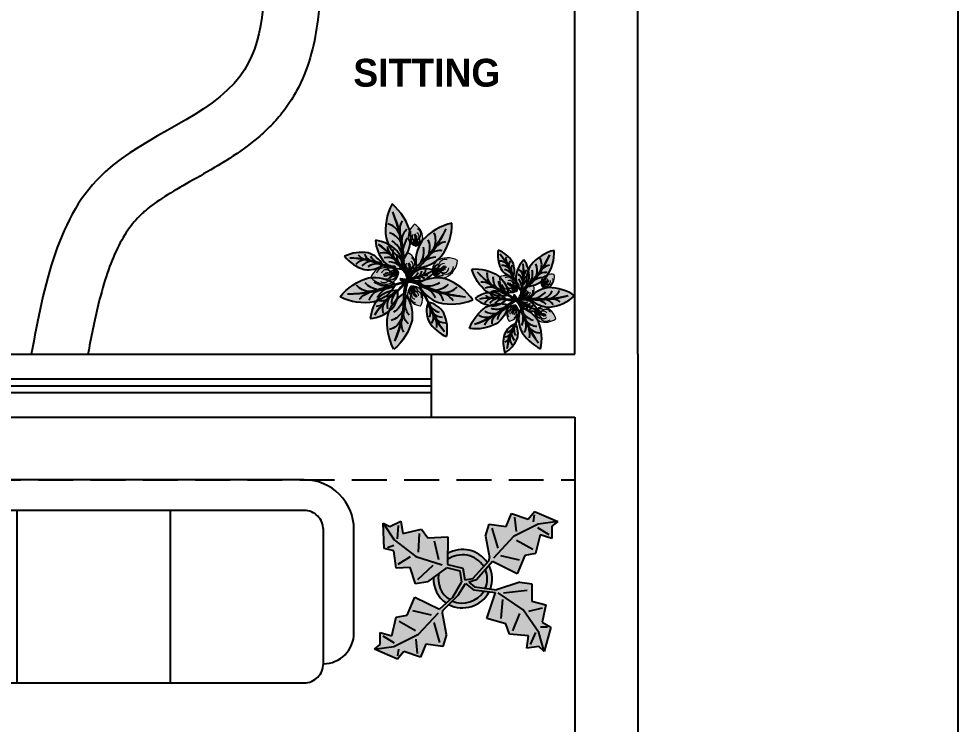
# Model space of a CAD drawing. Header units: inches. Extents: x 9636 to 21597, y -10243 to 557.
# Drawn here: x 13336.7 to 13471.5, y -8706.4 to -8605.2 of the extents above; entities that cross this region are included whole.
import ezdxf

# ---------------------------------------------------------------- set-up
doc = ezdxf.new("R2010")
doc.units = ezdxf.units.IN
doc.header["$MEASUREMENT"] = 0
doc.linetypes.add('DASHED', pattern=[0.75, 0.5, -0.25])
doc.layers.add('IEL-HATCH-002', color=7, linetype='Continuous')
doc.layers.add('MESA', color=7, linetype='Continuous')
doc.styles.add('HEMI', font='stylu.ttf')

# ---------------------------------------------------------------- blocks, each defined once
blk = doc.blocks.new('rthjr')
for p, q in [((3335.61, 665.8), (3275.11, 665.8)), ((3294.36, 661.4), (3294.36, 636.65)), ((3316.36, 661.4), (3316.36, 636.65)), ((3267.96, 658.65), (3267.96, 643.8)), ((3342.76, 643.8), (3342.76, 658.65))]:
    blk.add_line(p, q)
blk.add_lwpolyline([(3275.11, 636.65), (3335.61, 636.65, 0.414214), (3338.36, 639.4), (3338.36, 658.65, 0.414214), (3335.61, 661.4), (3275.11, 661.4, 0.414214), (3272.36, 658.65), (3272.36, 639.4, 0.414214)], format="xyb", close=True)
for centre, radius, start, end in [((3275.11, 658.65), 7.15, 90, 180), ((3335.61, 658.65), 7.15, 0, 90), ((3272.36, 643.8), 4.4, 180, 270), ((3338.36, 643.8), 4.4, 270, 0)]:
    blk.add_arc(centre, radius, start, end)
blk = doc.blocks.new('wegg')
at = {"layer": 'IEL-HATCH-002', "transparency": 33554687}
h = blk.add_hatch(color=256, dxfattribs=at)
h.dxf.hatch_style = 1
h.set_gradient(color1=(88, 186, 72), color2=(19, 103, 52), name='CYLINDER')
h.paths.add_polyline_path([(3815.98, 785.14), (3818.28, 787.76), (3821.8, 786.01), (3822.92, 788.61), (3824.47, 788.9), (3825.1, 791.57), (3826.79, 791.08), (3826.78, 792.84), (3827.63, 793.48), (3824.32, 794.95), (3823.4, 793.82), (3821.01, 794.66), (3820.24, 792.76), (3817.78, 793.1), (3817.29, 791.41), (3817.86, 788.32), (3817.81, 787.92), (3815.47, 785.33), (3814.33, 785.14), (3814.04, 786.8), (3811.83, 787.35), (3811.86, 791.28), (3809.02, 791.15), (3808.09, 792.41), (3805.41, 791.8), (3805.11, 793.54), (3803.53, 792.76), (3802.59, 793.24), (3802.72, 789.62), (3804.13, 789.3), (3804.43, 786.78), (3806.48, 786.92), (3807.24, 784.55), (3808.98, 784.85), (3811.51, 786.72), (3811.67, 786.88), (3813.61, 786.43), (3813.83, 784.78), (3812.57, 782.62), (3810.66, 780.91), (3807.14, 782.66), (3806.02, 780.06), (3804.47, 779.77), (3803.85, 777.1), (3802.16, 777.59), (3802.16, 775.83), (3801.32, 775.19), (3804.63, 773.72), (3805.54, 774.85), (3807.93, 774.01), (3808.7, 775.91), (3811.17, 775.57), (3811.66, 777.26), (3811.09, 780.35), (3811.13, 780.75), (3813.33, 782.94), (3814.4, 784.59), (3815.57, 783.69), (3818.71, 783.29), (3817.47, 779.56), (3820.2, 778.82), (3820.7, 777.32), (3823.43, 777.07), (3823.19, 775.33), (3824.93, 775.58), (3825.67, 774.84), (3826.67, 778.32), (3825.42, 779.06), (3825.92, 781.55), (3823.93, 782.05), (3823.93, 784.54), (3822.19, 784.79), (3818.84, 783.68), (3815.69, 784.14), (3814.9, 784.78)])
at = {"layer": 'IEL-HATCH-002', "true_color": 0x9e7e57, "transparency": 33554687}
h = blk.add_hatch(color=45, dxfattribs=at)
h.dxf.hatch_style = 1
h.paths.add_polyline_path([(3811.83, 788.05), (3811.83, 787.35), (3814.04, 786.8), (3814.33, 785.14), (3815.47, 785.33), (3817.03, 787.05, 0.422139)])
h.paths.add_polyline_path([(3813.83, 784.78), (3813.61, 786.43), (3811.67, 786.88), (3811.51, 786.72), (3810.57, 786.03, 0.320152), (3812.18, 782.28), (3812.57, 782.62)])
h.paths.add_polyline_path([(3817.04, 783.51), (3815.57, 783.69), (3814.4, 784.59), (3813.33, 782.94), (3812.47, 782.08, 0.36519)])
h.paths.add_polyline_path([(3817.27, 786.61), (3815.98, 785.14), (3814.9, 784.78), (3815.69, 784.14), (3817.25, 783.91, 0.188383)])
at = {"layer": 'IEL-HATCH-002', "true_color": 0x735c3f, "transparency": 33554687}
h = blk.add_hatch(color=37, dxfattribs=at)
h.dxf.hatch_style = 1
h.paths.add_polyline_path([(3811.84, 788.9), (3811.83, 788.05, -0.422139), (3817.03, 787.05), (3817.54, 787.61, 0.390322)])
h.paths.add_polyline_path([(3817.78, 787.19), (3817.27, 786.61, -0.188383), (3817.25, 783.91), (3817.98, 783.8, 0.204823)])
h.paths.add_polyline_path([(3817.79, 783.41), (3817.04, 783.51, -0.36519), (3812.47, 782.08), (3811.98, 781.6, 0.411659)])
h = blk.add_hatch(color=37, dxfattribs=at)
h.dxf.hatch_style = 1
h.paths.add_polyline_path([(3810.57, 786.03), (3809.79, 785.46, 0.259563), (3811.64, 781.79), (3812.18, 782.28, -0.320152)])
for p, q in [((3820.24, 792.76), (3821.01, 794.66)), ((3821.01, 794.66), (3823.4, 793.82)), ((3821.43, 794.1), (3821.65, 792.06)), ((3823.4, 793.82), (3824.32, 794.95)), ((3824.25, 794.46), (3824.11, 793.47)), ((3824.32, 794.95), (3827.63, 793.48)), ((3802.72, 789.62), (3802.59, 793.24)), ((3802.59, 793.24), (3803.53, 792.76)), ((3802.59, 793.24), (3804.15, 790.87)), ((3803.53, 792.76), (3805.11, 793.54)), ((3804.62, 791.02), (3804.79, 792.91)), ((3805.11, 793.54), (3805.41, 791.8)), ((3817.29, 791.41), (3817.78, 793.1)), ((3817.78, 793.1), (3820.24, 792.76)), ((3824.81, 793.12), (3821.3, 791.35)), ((3827.63, 793.48), (3824.81, 793.12)), ((3827.63, 793.48), (3826.78, 792.84)), ((3826.78, 792.84), (3826.79, 791.08)), ((3805.41, 791.8), (3808.09, 792.41)), ((3807.77, 791.79), (3807.59, 789.11)), ((3808.09, 792.41), (3809.02, 791.15)), ((3817.29, 791.41), (3817.86, 788.32)), ((3818.2, 792.54), (3819.05, 789.66)), ((3825.1, 791.57), (3824.47, 788.9)), ((3824.74, 792.63), (3826.36, 791.65)), ((3826.79, 791.08), (3825.1, 791.57)), ((3803.19, 789.78), (3804.14, 790.08)), ((3804.15, 790.87), (3807.27, 788.49)), ((3809.02, 791.15), (3811.86, 791.28)), ((3810.57, 787.99), (3809.96, 790.67)), ((3811.86, 791.28), (3811.83, 787.35)), ((3821.3, 791.35), (3818.41, 788.26)), ((3824.05, 789.46), (3821.72, 790.79)), ((3804.13, 789.3), (3802.72, 789.62)), ((3804.43, 786.78), (3804.13, 789.3)), ((3824.47, 788.9), (3822.92, 788.61)), ((3804.75, 787.4), (3806.49, 788.49)), ((3807.27, 788.49), (3811.04, 787.27)), ((3811.83, 787.35), (3814.04, 786.8)), ((3815.47, 785.33), (3817.81, 787.92)), ((3818.28, 787.76), (3815.98, 785.14)), ((3817.81, 787.92), (3817.86, 788.32)), ((3821.8, 786.01), (3818.28, 787.76)), ((3819.41, 788.61), (3822.08, 787.98)), ((3822.92, 788.61), (3821.8, 786.01)), ((3806.48, 786.92), (3804.43, 786.78)), ((3807.24, 784.55), (3806.48, 786.92)), ((3807.56, 785.18), (3809.78, 787.21)), ((3808.98, 784.85), (3811.51, 786.72)), ((3811.51, 786.72), (3811.67, 786.88)), ((3811.67, 786.88), (3813.61, 786.43)), ((3813.61, 786.43), (3813.61, 786.43)), ((3813.61, 786.43), (3813.83, 784.78)), ((3814.04, 786.8), (3814.33, 785.14)), ((3808.98, 784.85), (3807.24, 784.55)), ((3812.57, 782.62), (3813.83, 784.78)), ((3814.33, 785.14), (3815.47, 785.33)), ((3815.98, 785.14), (3814.9, 784.78)), ((3814.9, 784.78), (3815.69, 784.14)), ((3822.19, 784.79), (3818.84, 783.68)), ((3822.19, 784.79), (3823.93, 784.54)), ((3813.33, 782.94), (3814.4, 784.59)), ((3814.4, 784.59), (3815.57, 783.69)), ((3815.57, 783.69), (3818.71, 783.29)), ((3815.69, 784.14), (3818.84, 783.68)), ((3817.47, 779.56), (3818.71, 783.29)), ((3822.69, 780.81), (3819.07, 783.28)), ((3819.87, 783.24), (3823.27, 783.64)), ((3823.93, 784.54), (3823.93, 782.05)), ((3806.02, 780.06), (3807.14, 782.66)), ((3807.14, 782.66), (3810.66, 780.91)), ((3812.57, 782.62), (3810.66, 780.91)), ((3811.13, 780.75), (3813.33, 782.94)), ((3819.7, 782.3), (3819.46, 779.56)), ((3823.93, 782.05), (3825.92, 781.55)), ((3809.54, 780.06), (3806.86, 780.69)), ((3811.09, 780.35), (3811.13, 780.75)), ((3824.93, 777.57), (3822.69, 780.81)), ((3825.42, 781.05), (3823.43, 780.56)), ((3825.92, 781.55), (3825.42, 779.06)), ((3803.85, 777.1), (3804.47, 779.77)), ((3804.47, 779.77), (3806.02, 780.06)), ((3807.65, 777.32), (3810.54, 780.37)), ((3811.66, 777.26), (3811.09, 780.35)), ((3820.2, 778.82), (3817.47, 779.56)), ((3821.2, 777.82), (3822.19, 780.31)), ((3804.9, 779.21), (3807.22, 777.88)), ((3810.74, 776.13), (3809.89, 779.01)), ((3820.7, 777.32), (3820.2, 778.82)), ((3826.17, 778.32), (3825.18, 778.32)), ((3825.42, 779.06), (3826.67, 778.32)), ((3826.67, 778.32), (3825.67, 774.84)), ((3802.16, 775.83), (3802.16, 777.59)), ((3802.16, 777.59), (3803.85, 777.1)), ((3804.2, 776.04), (3802.58, 777.02)), ((3804.13, 775.55), (3807.65, 777.32)), ((3807.51, 774.57), (3807.3, 776.61)), ((3811.66, 777.26), (3811.17, 775.57)), ((3823.43, 777.07), (3820.7, 777.32)), ((3823.19, 775.33), (3823.43, 777.07)), ((3824.43, 777.57), (3823.68, 775.83)), ((3825.67, 774.84), (3824.93, 777.57)), ((3801.32, 775.19), (3802.16, 775.83)), ((3801.32, 775.19), (3804.13, 775.55)), ((3804.63, 773.72), (3801.32, 775.19)), ((3804.7, 774.21), (3804.84, 775.2)), ((3808.7, 775.91), (3807.93, 774.01)), ((3811.17, 775.57), (3808.7, 775.91)), ((3824.93, 775.58), (3823.19, 775.33)), ((3825.67, 774.84), (3824.93, 775.58)), ((3805.54, 774.85), (3804.63, 773.72)), ((3807.93, 774.01), (3805.54, 774.85))]:
    blk.add_line(p, q)
for centre, radius, start, end in [((3813.99, 785.17), 4.31, 34.6099, 120.1028), ((3813.95, 785.02), 3.69, 33.3774, 124.9414), ((3814.01, 785.28), 3.52, 167.7009, 238.6725), ((3813.8, 785.28), 3.71, 338.2396, 20.9137), ((3813.92, 785.26), 4.31, 340.2076, 26.5091), ((3814.01, 785.28), 4.22, 177.6517, 235.8548), ((3813.97, 785.44), 4.33, 242.5812, 332.0847), ((3813.91, 785.51), 3.72, 247.3711, 327.472)]:
    blk.add_arc(centre, radius, start, end)
blk = doc.blocks.new('folha Ant')
at = {"layer": 'MESA', "ltscale": 0.8}
h = blk.add_hatch(color=85, dxfattribs=at)
h.dxf.hatch_style = 1
h.set_gradient(color1=(103, 159, 96), color2=(179, 207, 175), one_color=1, tint=0.75, name='INVCURVED')
h.paths.add_polyline_path([(0.2266, 0.0676, 0.199512), (0.0989, 0.0067, 0.09675), (0.3533, 0.0075, -0.086654), (0.1023, -0.0053, 0.192489), (0.2266, -0.0624, 0.158608), (0.3953, 0.0026, 0.158608)])
h = blk.add_hatch(color=35, dxfattribs=at)
h.dxf.hatch_style = 1
h.set_gradient(color1=(179, 116, 77), color2=(114, 74, 49), one_color=1, tint=0.32, name='CURVED')
h.paths.add_polyline_path([(0.05, -0.0003), (0.0485, 0.0057, 0.033108), (0, 0, 0.809082), (0.002, -0.006, -0.032777)])
h.paths.add_polyline_path([(0.0973, 0.0049, 0.033108), (0.0485, 0.0057), (0.05, -0.0003, -0.032777), (0.0983, -0.001), (0.0953, 0.0026)])
h = blk.add_hatch(color=85, dxfattribs=at)
h.dxf.hatch_style = 1
h.set_gradient(color1=(103, 159, 96), color2=(52, 80, 48), one_color=1, tint=0.25)
h.paths.add_polyline_path([(0.3533, 0.0075, -0.09675), (0.0989, 0.0067, 0.007527), (0.0953, 0.0026, 0.014292), (0.1023, -0.0053, 0.086654)])
blk.add_lwpolyline([(0.0983, -0.001), (0.0953, 0.0026), (0.0973, 0.0049, 0.066288), (0, 0, 0.809082), (0.002, -0.006, -0.065625)], format="xyb", close=True, dxfattribs=at)
for centre, radius, start, end in [((0.2359, -0.1164), 0.1842, 92.9121, 139.7695), ((0.211, -0.2242), 0.2922, 50.9055, 86.9554), ((0.2359, 0.1215), 0.1842, 220.2305, 267.0879), ((0.2242, 0.6583), 0.6635, 259.119, 281.2235), ((0.1912, 0.7199), 0.7306, 263.0097, 282.8199), ((0.1144, 0.1192), 0.1187, 277.6411, 318.482), ((0.1515, 0.1013), 0.1129, 290.5634, 330.4539), ((0.211, 0.2293), 0.2922, 273.0446, 309.0945), ((0.2123, 0.0879), 0.0955, 283.0013, 333.1911), ((0.1127, -0.1239), 0.1214, 41.7528, 70.1061), ((0.1853, -0.0821), 0.0727, 27.7376, 79.2347), ((0.2381, -0.0995), 0.0902, 48.8027, 88.011)]:
    blk.add_arc(centre, radius, start, end, dxfattribs=at)
blk = doc.blocks.new('folha A')
at = {"layer": 'MESA', "ltscale": 0.8}
h = blk.add_hatch(color=7, dxfattribs=at)
h.dxf.hatch_style = 1
h.set_gradient(color1=(237, 238, 238), one_color=1, tint=1)
h.paths.add_polyline_path([(0.15, 0, 0.256909), (0.0543, 0.05, 0.240303), (0.0028, 0.0075, -0.358381), (0.0489, 0.0306, 0.270233), (0, 0, -0.348977), (0.0363, 0.0149, 0.25095), (0.0039, 0, -0.245389), (0.0298, 0.008, 0.153246), (0.0082, 0, 0.15184), (0.0296, -0.008, 0.001374), (0.0298, -0.008, -0.245389), (0.0039, 0, 0.25095), (0.0363, -0.0149, -0.348977), (0, 0, 0.270233), (0.0489, -0.0306, -0.358381), (0.0028, -0.0075, 0.240303), (0.0543, -0.05, 0.256909)])
edge = h.paths.add_edge_path(flags=16)
edge.add_arc((0.0098, 0.0552), 0.0552, 269.916, 271.4154, ccw=False)
edge.add_arc((0.011, -0.0487), 0.0487, 89.8163, 91.5152, ccw=False)
edge.add_arc((0.0098, 0.0552), 0.0552, 271.4154, 288.9745)
edge.add_spline(control_points=[(0.0278, 0.003), (0.0281, 0.003), (0.03, 0.0028), (0.032, 0.0025), (0.0337, 0.0022)], knot_values=[0.247151, 0.247151, 0.247151, 0.247151, 0.247786, 0.253074, 0.253074, 0.253074, 0.253074], degree=3, periodic=0)
edge.add_spline(control_points=[(0.0337, 0.0022), (0.0349, 0.0021), (0.0361, 0.0019), (0.0372, 0.0017)], knot_values=[0.243636, 0.243636, 0.243636, 0.243636, 0.247151, 0.247151, 0.247151, 0.247151], degree=3, periodic=0)
edge.add_spline(control_points=[(0.0372, 0.0017), (0.0385, 0.0015), (0.0405, 0.0013), (0.0424, 0.0011), (0.0431, 0.0011)], knot_values=[0.23773, 0.23773, 0.23773, 0.23773, 0.241748, 0.243636, 0.243636, 0.243636, 0.243636], degree=3, periodic=0)
edge.add_spline(control_points=[(0.0431, 0.0011), (0.044, 0.001), (0.045, 0.001), (0.0459, 0.001)], knot_values=[0.234818, 0.234818, 0.234818, 0.234818, 0.23773, 0.23773, 0.23773, 0.23773], degree=3, periodic=0)
edge.add_spline(control_points=[(0.0459, 0.001), (0.0472, 0.0009), (0.0485, 0.0009), (0.0498, 0.0009)], knot_values=[0.230931, 0.230931, 0.230931, 0.230931, 0.234818, 0.234818, 0.234818, 0.234818], degree=3, periodic=0)
edge.add_spline(control_points=[(0.0498, 0.0009), (0.0513, 0.0009), (0.0528, 0.0009), (0.0543, 0.0009)], knot_values=[0.226471, 0.226471, 0.226471, 0.226471, 0.230931, 0.230931, 0.230931, 0.230931], degree=3, periodic=0)
edge.add_spline(control_points=[(0.0543, 0.0009), (0.0547, 0.0009), (0.0564, 0.001), (0.0581, 0.001), (0.0594, 0.0011)], knot_values=[0.221526, 0.221526, 0.221526, 0.221526, 0.222579, 0.226471, 0.226471, 0.226471, 0.226471], degree=3, periodic=0)
edge.add_spline(control_points=[(0.0594, 0.0011), (0.0609, 0.0012), (0.0623, 0.0014), (0.0637, 0.0017)], knot_values=[0.217168, 0.217168, 0.217168, 0.217168, 0.221526, 0.221526, 0.221526, 0.221526], degree=3, periodic=0)
edge.add_spline(control_points=[(0.0637, 0.0017), (0.0648, 0.002), (0.066, 0.0024), (0.0672, 0.0029), (0.0674, 0.003)], knot_values=[0.213164, 0.213164, 0.213164, 0.213164, 0.216463, 0.217168, 0.217168, 0.217168, 0.217168], degree=3, periodic=0)
edge.add_spline(control_points=[(0.0674, 0.003), (0.0685, 0.0035), (0.07, 0.0044), (0.0718, 0.0051), (0.0724, 0.0052)], knot_values=[0.207777, 0.207777, 0.207777, 0.207777, 0.211372, 0.213164, 0.213164, 0.213164, 0.213164], degree=3, periodic=0)
edge.add_spline(control_points=[(0.0724, 0.0052), (0.0729, 0.0053), (0.0744, 0.0054), (0.0757, 0.0044), (0.0762, 0.0036)], knot_values=[0.203445, 0.203445, 0.203445, 0.203445, 0.204995, 0.207777, 0.207777, 0.207777, 0.207777], degree=3, periodic=0)
edge.add_spline(control_points=[(0.0762, 0.0036), (0.0763, 0.0036), (0.0768, 0.0026), (0.0767, 0.0012), (0.0763, 0), (0.0763, -0.0001)], knot_values=[0.199694, 0.199694, 0.199694, 0.199694, 0.199863, 0.203137, 0.203445, 0.203445, 0.203445, 0.203445], degree=3, periodic=0)
edge.add_spline(control_points=[(0.0763, -0.0001), (0.0761, -0.0008), (0.0757, -0.0017), (0.075, -0.0024), (0.0748, -0.0026)], knot_values=[0.196756, 0.196756, 0.196756, 0.196756, 0.198903, 0.199694, 0.199694, 0.199694, 0.199694], degree=3, periodic=0)
edge.add_spline(control_points=[(0.0748, -0.0026), (0.0743, -0.0031), (0.0734, -0.0037), (0.0725, -0.0042), (0.0722, -0.0043)], knot_values=[0.193643, 0.193643, 0.193643, 0.193643, 0.195869, 0.196756, 0.196756, 0.196756, 0.196756], degree=3, periodic=0)
edge.add_spline(control_points=[(0.0722, -0.0043), (0.0708, -0.0049), (0.0694, -0.0052), (0.0678, -0.0054)], knot_values=[0.189135, 0.189135, 0.189135, 0.189135, 0.193643, 0.193643, 0.193643, 0.193643], degree=3, periodic=0)
edge.add_spline(control_points=[(0.0678, -0.0054), (0.0677, -0.0054), (0.0667, -0.0056), (0.0657, -0.0057), (0.0648, -0.0058)], knot_values=[0.186092, 0.186092, 0.186092, 0.186092, 0.186502, 0.189135, 0.189135, 0.189135, 0.189135], degree=3, periodic=0)
edge.add_spline(control_points=[(0.0648, -0.0058), (0.0635, -0.0059), (0.0621, -0.006), (0.0608, -0.0061)], knot_values=[0.182083, 0.182083, 0.182083, 0.182083, 0.186092, 0.186092, 0.186092, 0.186092], degree=3, periodic=0)
edge.add_spline(control_points=[(0.0608, -0.0061), (0.0596, -0.0062), (0.0584, -0.0062), (0.0571, -0.0062)], knot_values=[0.178391, 0.178391, 0.178391, 0.178391, 0.182083, 0.182083, 0.182083, 0.182083], degree=3, periodic=0)
edge.add_spline(control_points=[(0.0571, -0.0062), (0.0568, -0.0062), (0.0555, -0.0063), (0.0543, -0.0063), (0.0534, -0.0063)], knot_values=[0.17468, 0.17468, 0.17468, 0.17468, 0.175797, 0.178391, 0.178391, 0.178391, 0.178391], degree=3, periodic=0)
edge.add_spline(control_points=[(0.0534, -0.0063), (0.0525, -0.0063), (0.0516, -0.0063), (0.0506, -0.0063)], knot_values=[0.171864, 0.171864, 0.171864, 0.171864, 0.17468, 0.17468, 0.17468, 0.17468], degree=3, periodic=0)
edge.add_spline(control_points=[(0.0506, -0.0063), (0.0494, -0.0063), (0.0482, -0.0063), (0.047, -0.0062)], knot_values=[0.16826, 0.16826, 0.16826, 0.16826, 0.171864, 0.171864, 0.171864, 0.171864], degree=3, periodic=0)
edge.add_spline(control_points=[(0.047, -0.0062), (0.0453, -0.0061), (0.0434, -0.006), (0.0414, -0.0057), (0.0411, -0.0057)], knot_values=[0.162342, 0.162342, 0.162342, 0.162342, 0.167388, 0.16826, 0.16826, 0.16826, 0.16826], degree=3, periodic=0)
edge.add_spline(control_points=[(0.0411, -0.0057), (0.0399, -0.0055), (0.0386, -0.0053), (0.0374, -0.005)], knot_values=[0.158654, 0.158654, 0.158654, 0.158654, 0.162342, 0.162342, 0.162342, 0.162342], degree=3, periodic=0)
edge.add_spline(control_points=[(0.0374, -0.005), (0.0365, -0.0049), (0.0357, -0.0047), (0.0348, -0.0045)], knot_values=[0.156033, 0.156033, 0.156033, 0.156033, 0.158654, 0.158654, 0.158654, 0.158654], degree=3, periodic=0)
edge.add_spline(control_points=[(0.0348, -0.0045), (0.0335, -0.0043), (0.0317, -0.004), (0.03, -0.0037), (0.0295, -0.0036)], knot_values=[0.15048, 0.15048, 0.15048, 0.15048, 0.154549, 0.156033, 0.156033, 0.156033, 0.156033], degree=3, periodic=0)
edge.add_arc((0.011, -0.0487), 0.0487, 67.7054, 89.8163)
at = {"layer": 'MESA', "lineweight": 5, "ltscale": 0.8}
h = blk.add_hatch(color=83, dxfattribs=at)
h.dxf.hatch_style = 1
h.set_gradient(color1=(117, 211, 105), one_color=1, tint=1)
h.paths.add_polyline_path([(0.0489, 0.0306, 0.358381), (0.0028, 0.0075, 0.02724), (0, 0, -0.270233)])
h.paths.add_polyline_path([(0.0039, 0, -0.25095), (0.0363, 0.0149, 0.348977), (0, 0, 0.348977), (0.0363, -0.0149, -0.25095)])
h.paths.add_polyline_path([(0.0298, 0.008, 0.245389), (0.0039, 0, 0.245389), (0.0298, -0.008, -0.153246), (0.0082, 0, -0.153246)], flags=17)
h.paths.add_polyline_path([(0, 0, 0.02724), (0.0028, -0.0075, 0.358381), (0.0489, -0.0306, -0.270233)])
h = blk.add_hatch(color=95, dxfattribs=at)
h.dxf.hatch_style = 1
h.set_gradient(color1=(68, 182, 53), color2=(121, 213, 109), one_color=1, tint=0.63, name='CYLINDER')
edge = h.paths.add_edge_path()
edge.add_spline(control_points=[(0.0722, -0.0043), (0.0725, -0.0042), (0.0734, -0.0037), (0.0743, -0.0031), (0.0748, -0.0026)], knot_values=[0.193643, 0.193643, 0.193643, 0.193643, 0.194531, 0.196756, 0.196756, 0.196756, 0.196756], degree=3, periodic=0)
edge.add_spline(control_points=[(0.0748, -0.0026), (0.075, -0.0024), (0.0757, -0.0017), (0.0761, -0.0008), (0.0763, -0.0001)], knot_values=[0.196756, 0.196756, 0.196756, 0.196756, 0.197548, 0.199694, 0.199694, 0.199694, 0.199694], degree=3, periodic=0)
edge.add_spline(control_points=[(0.0763, -0.0001), (0.0763, 0), (0.0767, 0.0012), (0.0768, 0.0026), (0.0763, 0.0036), (0.0762, 0.0036)], knot_values=[0.199694, 0.199694, 0.199694, 0.199694, 0.200002, 0.203276, 0.203445, 0.203445, 0.203445, 0.203445], degree=3, periodic=0)
edge.add_spline(control_points=[(0.0762, 0.0036), (0.0757, 0.0044), (0.0744, 0.0054), (0.0729, 0.0053), (0.0724, 0.0052)], knot_values=[0.203445, 0.203445, 0.203445, 0.203445, 0.206228, 0.207777, 0.207777, 0.207777, 0.207777], degree=3, periodic=0)
edge.add_spline(control_points=[(0.0724, 0.0052), (0.0718, 0.0051), (0.07, 0.0044), (0.0685, 0.0035), (0.0674, 0.003)], knot_values=[0.207777, 0.207777, 0.207777, 0.207777, 0.20957, 0.213164, 0.213164, 0.213164, 0.213164], degree=3, periodic=0)
edge.add_spline(control_points=[(0.0674, 0.003), (0.0672, 0.0029), (0.066, 0.0024), (0.0648, 0.002), (0.0637, 0.0017)], knot_values=[0.213164, 0.213164, 0.213164, 0.213164, 0.213868, 0.217168, 0.217168, 0.217168, 0.217168], degree=3, periodic=0)
edge.add_spline(control_points=[(0.0637, 0.0017), (0.0623, 0.0014), (0.0609, 0.0012), (0.0594, 0.0011)], knot_values=[0.217168, 0.217168, 0.217168, 0.217168, 0.221526, 0.221526, 0.221526, 0.221526], degree=3, periodic=0)
edge.add_spline(control_points=[(0.0594, 0.0011), (0.0581, 0.001), (0.0564, 0.001), (0.0547, 0.0009), (0.0543, 0.0009)], knot_values=[0.221526, 0.221526, 0.221526, 0.221526, 0.225418, 0.226471, 0.226471, 0.226471, 0.226471], degree=3, periodic=0)
edge.add_spline(control_points=[(0.0543, 0.0009), (0.0528, 0.0009), (0.0513, 0.0009), (0.0498, 0.0009)], knot_values=[0.226471, 0.226471, 0.226471, 0.226471, 0.230931, 0.230931, 0.230931, 0.230931], degree=3, periodic=0)
edge.add_spline(control_points=[(0.0498, 0.0009), (0.0485, 0.0009), (0.0472, 0.0009), (0.0459, 0.001)], knot_values=[0.230931, 0.230931, 0.230931, 0.230931, 0.234818, 0.234818, 0.234818, 0.234818], degree=3, periodic=0)
edge.add_spline(control_points=[(0.0459, 0.001), (0.045, 0.001), (0.044, 0.001), (0.0431, 0.0011)], knot_values=[0.234818, 0.234818, 0.234818, 0.234818, 0.23773, 0.23773, 0.23773, 0.23773], degree=3, periodic=0)
edge.add_spline(control_points=[(0.0431, 0.0011), (0.0424, 0.0011), (0.0405, 0.0013), (0.0385, 0.0015), (0.0372, 0.0017)], knot_values=[0.23773, 0.23773, 0.23773, 0.23773, 0.239619, 0.243636, 0.243636, 0.243636, 0.243636], degree=3, periodic=0)
edge.add_spline(control_points=[(0.0372, 0.0017), (0.0361, 0.0019), (0.0349, 0.0021), (0.0337, 0.0022)], knot_values=[0.243636, 0.243636, 0.243636, 0.243636, 0.247151, 0.247151, 0.247151, 0.247151], degree=3, periodic=0)
edge.add_spline(control_points=[(0.0337, 0.0022), (0.032, 0.0025), (0.03, 0.0028), (0.0281, 0.003), (0.0278, 0.003)], knot_values=[0.247151, 0.247151, 0.247151, 0.247151, 0.25244, 0.253074, 0.253074, 0.253074, 0.253074], degree=3, periodic=0)
edge.add_arc((0.011, 0.0487), 0.0487, 271.5152, 290.2274, ccw=False)
edge.add_arc((0.011, -0.0487), 0.0487, 67.7054, 88.4848, ccw=False)
edge.add_spline(control_points=[(0.0295, -0.0036), (0.03, -0.0037), (0.0317, -0.004), (0.0335, -0.0043), (0.0348, -0.0045)], knot_values=[0.15048, 0.15048, 0.15048, 0.15048, 0.151964, 0.156033, 0.156033, 0.156033, 0.156033], degree=3, periodic=0)
edge.add_spline(control_points=[(0.0348, -0.0045), (0.0357, -0.0047), (0.0365, -0.0049), (0.0374, -0.005)], knot_values=[0.156033, 0.156033, 0.156033, 0.156033, 0.158654, 0.158654, 0.158654, 0.158654], degree=3, periodic=0)
edge.add_spline(control_points=[(0.0374, -0.005), (0.0386, -0.0053), (0.0399, -0.0055), (0.0411, -0.0057)], knot_values=[0.158654, 0.158654, 0.158654, 0.158654, 0.162342, 0.162342, 0.162342, 0.162342], degree=3, periodic=0)
edge.add_spline(control_points=[(0.0411, -0.0057), (0.0414, -0.0057), (0.0434, -0.006), (0.0453, -0.0061), (0.047, -0.0062)], knot_values=[0.162342, 0.162342, 0.162342, 0.162342, 0.163214, 0.16826, 0.16826, 0.16826, 0.16826], degree=3, periodic=0)
edge.add_spline(control_points=[(0.047, -0.0062), (0.0482, -0.0063), (0.0494, -0.0063), (0.0506, -0.0063)], knot_values=[0.16826, 0.16826, 0.16826, 0.16826, 0.171864, 0.171864, 0.171864, 0.171864], degree=3, periodic=0)
edge.add_spline(control_points=[(0.0506, -0.0063), (0.0516, -0.0063), (0.0525, -0.0063), (0.0534, -0.0063)], knot_values=[0.171864, 0.171864, 0.171864, 0.171864, 0.17468, 0.17468, 0.17468, 0.17468], degree=3, periodic=0)
edge.add_spline(control_points=[(0.0534, -0.0063), (0.0543, -0.0063), (0.0555, -0.0063), (0.0568, -0.0062), (0.0571, -0.0062)], knot_values=[0.17468, 0.17468, 0.17468, 0.17468, 0.177274, 0.178391, 0.178391, 0.178391, 0.178391], degree=3, periodic=0)
edge.add_spline(control_points=[(0.0571, -0.0062), (0.0584, -0.0062), (0.0596, -0.0062), (0.0608, -0.0061)], knot_values=[0.178391, 0.178391, 0.178391, 0.178391, 0.182083, 0.182083, 0.182083, 0.182083], degree=3, periodic=0)
edge.add_spline(control_points=[(0.0608, -0.0061), (0.0621, -0.006), (0.0635, -0.0059), (0.0648, -0.0058)], knot_values=[0.182083, 0.182083, 0.182083, 0.182083, 0.186092, 0.186092, 0.186092, 0.186092], degree=3, periodic=0)
edge.add_spline(control_points=[(0.0648, -0.0058), (0.0657, -0.0057), (0.0667, -0.0056), (0.0677, -0.0054), (0.0678, -0.0054)], knot_values=[0.186092, 0.186092, 0.186092, 0.186092, 0.188726, 0.189135, 0.189135, 0.189135, 0.189135], degree=3, periodic=0)
edge.add_spline(control_points=[(0.0678, -0.0054), (0.0694, -0.0052), (0.0708, -0.0049), (0.0722, -0.0043)], knot_values=[0.189135, 0.189135, 0.189135, 0.189135, 0.193643, 0.193643, 0.193643, 0.193643], degree=3, periodic=0)
at = {"layer": 'MESA', "lineweight": 9, "ltscale": 0.8}
for p, q in [((0.0299, -0.0008), (0.0236, 0.0003)), ((0.0324, 0.0004), (0.0358, 0.0051)), ((0.0367, 0.001), (0.0414, 0.0073)), ((0.0435, -0.0027), (0.0427, 0.0041)), ((0.0455, -0.0007), (0.0466, 0.0032)), ((0.0507, -0.0021), (0.0477, 0.0086)), ((0.0545, -0.0006), (0.0538, 0.005)), ((0.0604, -0.0013), (0.0571, 0.0065)), ((0.0637, -0.0003), (0.0638, 0.0057)), ((0.0674, 0.0003), (0.0674, 0.0088)), ((0.071, 0.0011), (0.0736, 0.0087)), ((0.0744, 0.0005), (0.0836, -0.0024)), ((0.0745, 0.0023), (0.0809, 0.0072)), ((0.0331, -0.0017), (0.0356, -0.0058)), ((0.0359, -0.0021), (0.0384, -0.0071)), ((0.04, -0.0018), (0.0423, -0.0098)), ((0.0474, -0.0047), (0.0459, -0.0105)), ((0.0512, -0.005), (0.0493, -0.009)), ((0.0546, -0.0037), (0.0519, -0.0097)), ((0.0571, -0.0045), (0.0573, -0.0126)), ((0.0629, -0.0036), (0.0579, -0.0096)), ((0.0649, -0.0044), (0.0646, -0.0097)), ((0.0679, -0.003), (0.0676, -0.0121)), ((0.0718, -0.0029), (0.0733, -0.0082)), ((0.0731, -0.0013), (0.0781, -0.005))]:
    blk.add_line(p, q, dxfattribs=at)
for centre, radius, start, end in [((0.0702, -0.0218), 0.0735, 102.4876, 162.7777), ((0.0567, -0.062), 0.112, 33.595, 91.2278), ((0.0067, 0.0482), 0.0483, 273.5313, 328.711), ((0.0098, 0.0552), 0.0552, 269.916, 311.5613), ((0.011, -0.0487), 0.0487, 43.3703, 91.5152), ((0.0655, -0.0023), 0.025, 51.9712, 139.685), ((0.0788, 0.0012), 0.0378, 48.9446, 144.5333), ((0.0702, 0.0218), 0.0735, 197.2223, 257.5124), ((0.0067, -0.0482), 0.0483, 31.289, 86.4687), ((0.0676, -0.0011), 0.0254, 213.677, 332.8415), ((0.0804, 0.0017), 0.0409, 217.4348, 331.7322), ((0.0567, 0.062), 0.112, 268.7722, 326.405)]:
    blk.add_arc(centre, radius, start, end, dxfattribs=at)
at = {"layer": 'MESA', "color": 62, "lineweight": 5, "ltscale": 0.8}
for centre, radius, start, end in [((0.0507, -0.0267), 0.0573, 91.7664, 152.2545), ((0.0275, -0.0154), 0.0315, 73.8983, 150.8496), ((0.0399, -0.009), 0.0406, 77.1426, 158.365), ((0.034, -0.0228), 0.0378, 86.5852, 142.9351), ((0.0245, -0.0208), 0.0293, 79.5747, 134.724), ((0.0317, -0.0305), 0.0385, 92.8652, 127.7155), ((0.0507, 0.0267), 0.0573, 207.7455, 268.2336), ((0.0275, 0.0154), 0.0315, 209.1504, 286.1017), ((0.0399, 0.009), 0.0406, 201.635, 282.8574), ((0.034, 0.0228), 0.0378, 217.0649, 273.4148), ((0.0245, 0.0208), 0.0293, 225.276, 280.4253), ((0.0317, 0.0305), 0.0385, 232.2845, 267.1348)]:
    blk.add_arc(centre, radius, start, end, dxfattribs=at)
blk.add_open_spline([(0.0295, -0.0036), (0.03, -0.0037), (0.0339, -0.0043), (0.0429, -0.0064), (0.0552, -0.0064), (0.0655, -0.0059), (0.0723, -0.0047), (0.0754, -0.0023), (0.0766, 0.0004), (0.0769, 0.0036), (0.0738, 0.0058), (0.0702, 0.0046), (0.0648, 0.0013), (0.0544, 0.0009), (0.0416, 0.0008), (0.0325, 0.0025), (0.0281, 0.003), (0.0278, 0.003)], degree=3, knots=[0.1504802, 0.1504802, 0.1504802, 0.1504802, 0.1519644, 0.163214, 0.177274, 0.1887256, 0.1945307, 0.1975476, 0.2000024, 0.2032763, 0.2062279, 0.2095699, 0.2138685, 0.2254176, 0.2396186, 0.2524399, 0.2530743, 0.2530743, 0.2530743, 0.2530743], dxfattribs=at)
blk = doc.blocks.new('Anturio Completa')
at = {"layer": 'MESA', "xscale": -1}
for p, rotation in [((0.0382, -0.3934), 275.9103487005754), ((0.0047, -0.3743), 209.3422747969654)]:
    blk.add_blockref('folha Ant', p, dxfattribs=dict(at, rotation=rotation))
at = {"layer": 'MESA'}
for name, p, xscale, yscale, zscale, rotation in [('folha Ant', (0.0396, -0.3604), 0.6875195991112988, 0.6875195991112988, 0.6875195991112988, 62.02852832027476), ('folha Ant', (-0.0545, -0.3355), 0.6875195991113106, 0.6875195991113106, 0.6875195991113106, 134.6123703789177), ('folha A', (0.0091, -0.3436), 0.7678141644548924, 0.7678141644548924, 0.7678141644548924, 132.2423739965674), ('folha Ant', (0.06, -0.3566), 0.4588451896756128, 0.4588451896756128, 0.4588451896756128, 214.0760858842101), ('folha A', (0.0322, -0.3992), 0.7678141644548586, 0.7678141644548586, 0.7678141644548586, 290.0444626994612), ('folha Ant', (0.0225, -0.3869), 0.6875195991113231, 0.6875195991113231, 0.6875195991113231, 329.7037252995857), ('folha Ant', (0.1178, -0.4144), 0.6875195991112374, 0.6875195991112374, 0.6875195991112374, 3.732606609119444), ('folha A', (0.0446, -0.5537), 0.7678141644548586, 0.7678141644548586, 0.7678141644548586, 290.0444626994612)]:
    blk.add_blockref(name, p, dxfattribs=dict(at, xscale=xscale, yscale=yscale, zscale=zscale, rotation=rotation))
for name, p, rotation in [('folha A', (0.0917, -0.3951), 27.2090412711087), ('folha Ant', (0.0722, -0.3656), 180), ('folha Ant', (0.0428, -0.3558), 248.0349850699403), ('folha Ant', (0.0423, -0.3813), 297.7195320534174), ('folha A', (-0.0806, -0.4387), 224.8255080541778)]:
    blk.add_blockref(name, p, dxfattribs=dict(at, rotation=rotation))

msp = doc.modelspace()

# ---------------------------------------------------------------- linework, layer by layer
for p, q in [((13416.52, -8653.34), (13416.52, -8557.34)), ((13425.52, -8653.34), (13425.52, -8557.34)), ((13184.52, -8653.34), (13416.52, -8653.34)), ((13425.52, -8653.34), (13425.52, -8994.84)), ((13189.52, -8662.34), (13416.52, -8662.34)), ((13416.52, -8662.34), (13416.52, -8854.34))]:
    msp.add_line(p, q)
at = {"color": 152, "true_color": 0x2776bb}
for p, q in [((13395.92, -8662.34), (13395.92, -8653.34)), ((13303.92, -8656.84), (13395.92, -8656.84)), ((13303.92, -8657.84), (13395.92, -8657.84)), ((13303.92, -8658.84), (13395.92, -8658.84))]:
    msp.add_line(p, q, dxfattribs=at)
at = {"linetype": 'DASHED', "ltscale": 10}
msp.add_line((13189.52, -8671.34), (13416.52, -8671.34), dxfattribs=at)
msp.add_lwpolyline([(12814.52, -9505.34), (13471.52, -9505.34), (13471.52, -8515.34), (12814.52, -8515.34), (12814.52, -8979.34), (12814.52, -9332.34), (12814.52, -9505.34)])
msp.add_spline([(13394.15, -8557.34), (13373.75, -8574.92), (13368.46, -8613.42), (13349.09, -8627.15), (13338.49, -8653.34)], degree=3)
msp.add_open_spline([(13410.41, -8557.34), (13406.3, -8559.66), (13402.2, -8561.98), (13398.09, -8564.3), (13398.09, -8564.31), (13398.09, -8564.31), (13398.08, -8564.31), (13397.48, -8564.65), (13396.88, -8564.99), (13395.12, -8565.99), (13393.97, -8566.65), (13391.07, -8568.38), (13389.4, -8569.45), (13386.45, -8571.58), (13385.17, -8572.64), (13383.43, -8574.4), (13382.83, -8575.11), (13381.85, -8576.5), (13381.47, -8577.18), (13381.08, -8578.1), (13381, -8578.33), (13380.82, -8578.83), (13380.74, -8579.09), (13380.51, -8579.93), (13380.38, -8580.55), (13380.04, -8582.64), (13379.92, -8584.29), (13379.83, -8587.92), (13379.86, -8589.9), (13379.96, -8594.05), (13380.02, -8596.22), (13380, -8600.7), (13379.91, -8603), (13379.42, -8606.94), (13379.13, -8608.55), (13378.24, -8611.79), (13377.65, -8613.43), (13376.48, -8615.72), (13376.1, -8616.39), (13375.42, -8617.44), (13375.16, -8617.82), (13374.33, -8618.93), (13373.75, -8619.61), (13372.54, -8620.88), (13371.92, -8621.47), (13369.86, -8623.26), (13368.38, -8624.3), (13365.49, -8626.16), (13364.07, -8626.98), (13361.36, -8628.52), (13360.07, -8629.24), (13357.74, -8630.63), (13356.7, -8631.31), (13355.42, -8632.26), (13355.05, -8632.56), (13354.54, -8633.01), (13354.37, -8633.16), (13354.04, -8633.48), (13353.88, -8633.64), (13353.41, -8634.15), (13353.11, -8634.5), (13352.19, -8635.71), (13351.6, -8636.65), (13350.51, -8638.76), (13350.02, -8639.94), (13349.11, -8642.52), (13348.69, -8643.92), (13347.75, -8647.6), (13347.27, -8649.99), (13346.73, -8652.78), (13346.68, -8653.06), (13346.63, -8653.34)], degree=3, knots=[-12.897991, -12.897991, -12.897991, -12.897991, -0.011772, -0.011772, -0.011772, 0, 0, 0, 1.8922, 1.8922, 5.676599, 5.676599, 11.890954, 11.890954, 18.10531, 18.10531, 22.424826, 22.424826, 26.744342, 26.744342, 28.128902, 28.128902, 29.513463, 29.513463, 32.282585, 32.282585, 38.064732, 38.064732, 43.846878, 43.846878, 49.629025, 49.629025, 55.411172, 55.411172, 59.294133, 59.294133, 63.177093, 63.177093, 64.832495, 64.832495, 65.78316, 65.78316, 67.68449, 67.68449, 69.58582, 69.58582, 73.938557, 73.938557, 78.291294, 78.291294, 82.644031, 82.644031, 86.996768, 86.996768, 89.046096, 89.046096, 90.157747, 90.157747, 91.269397, 91.269397, 93.492697, 93.492697, 98.418016, 98.418016, 103.343334, 103.343334, 108.268652, 108.268652, 115.562754, 115.562754, 116.383227, 116.383227, 116.383227, 116.383227])

# ---------------------------------------------------------------- block references
for name, p in [('rthjr', (10042.05, -9337.14)), ('wegg', (9586.41, -9470.83))]:
    msp.add_blockref(name, p)
at = {"layer": 'MESA'}
for p, xscale, yscale, zscale, rotation in [((13390.54, -8652.62), 27.26816714895735, 27.26816714895735, 27.26816714895735, 163.3603496527311), ((13401.38, -8649.64), 21.62886787376999, 21.62886787376999, 21.62886787376999, 115.3361279839223)]:
    msp.add_blockref('Anturio Completa', p, dxfattribs=dict(at, xscale=xscale, yscale=yscale, zscale=zscale, rotation=rotation))

# ---------------------------------------------------------------- texts
at = {"color": 177, "lineweight": 15, "true_color": 0x293189, "insert": (13429.87, -8610.92), "char_height": 4, "width": 69.2136, "attachment_point": 3, "rotation": 0.0094, "style": 'HEMI'}
msp.add_mtext('\\pxqc;{\\fStylus BT|b1|i0|c0|p34;SITTING}', dxfattribs=at)

doc.saveas('drawing.dxf')
